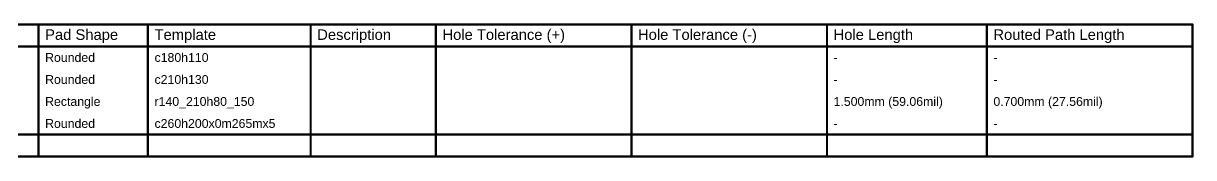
# Model space of a CAD drawing. Header units: inches. Extents: x 0 to 446, y -21 to 70.
# Drawn here: x 243 to 445.7, y 32.4 to 55.7 of the extents above; entities that cross this region are included whole.
import ezdxf

# ---------------------------------------------------------------- set-up
doc = ezdxf.new("R2010")
doc.units = ezdxf.units.IN
doc.layers.add('Drill Drawing', color=1, linetype='Continuous')
doc.styles.add('Arial', font='', dxfattribs={"height": 0.2})
doc.styles.get('Arial').set_extended_font_data('Arial')

msp = doc.modelspace()

# ---------------------------------------------------------------- linework, layer by layer
at = {"layer": 'Drill Drawing'}
for points in [[(105.94, 55.46, 0.381, 0.381, 0), (445.5, 55.46, 0.381, 0.381, 0)], [(245.63, 32.6, 0.381, 0.381, 0), (245.63, 55.46, 0.381, 0.381, 0)], [(264.57, 32.6, 0.381, 0.381, 0), (264.57, 55.46, 0.381, 0.381, 0)], [(292.76, 32.6, 0.381, 0.381, 0), (292.76, 55.46, 0.381, 0.381, 0)], [(314.44, 32.6, 0.381, 0.381, 0), (314.44, 55.46, 0.381, 0.381, 0)], [(348.32, 32.6, 0.381, 0.381, 0), (348.32, 55.46, 0.381, 0.381, 0)], [(382.19, 32.6, 0.381, 0.381, 0), (382.19, 55.46, 0.381, 0.381, 0)], [(409.87, 32.6, 0.381, 0.381, 0), (409.87, 55.46, 0.381, 0.381, 0)], [(445.5, 32.6, 0.381, 0.381, 0), (445.5, 55.46, 0.381, 0.381, 0)], [(105.94, 51.65, 0.381, 0.381, 0), (445.5, 51.65, 0.381, 0.381, 0)], [(105.94, 36.41, 0.381, 0.381, 0), (445.5, 36.41, 0.381, 0.381, 0)], [(105.94, 32.6, 0.381, 0.381, 0), (445.5, 32.6, 0.381, 0.381, 0)]]:
    msp.add_lwpolyline(points, format="xyseb", dxfattribs=at)
for points in [[(245.53, 55.46, 0.191, 0.191, 1), (245.73, 55.46, 0.191, 0.191, 1)], [(264.48, 55.46, 0.191, 0.191, 1), (264.67, 55.46, 0.191, 0.191, 1)], [(292.66, 55.46, 0.191, 0.191, 1), (292.85, 55.46, 0.191, 0.191, 1)], [(314.35, 55.46, 0.191, 0.191, 1), (314.54, 55.46, 0.191, 0.191, 1)], [(348.22, 55.46, 0.191, 0.191, 1), (348.41, 55.46, 0.191, 0.191, 1)], [(382.1, 55.46, 0.191, 0.191, 1), (382.29, 55.46, 0.191, 0.191, 1)], [(409.77, 55.46, 0.191, 0.191, 1), (409.97, 55.46, 0.191, 0.191, 1)], [(445.4, 55.46, 0.191, 0.191, 1), (445.59, 55.46, 0.191, 0.191, 1)], [(445.4, 55.46, 0.191, 0.191, 1), (445.59, 55.46, 0.191, 0.191, 1)], [(445.4, 51.65, 0.191, 0.191, 1), (445.59, 51.65, 0.191, 0.191, 1)], [(445.4, 36.41, 0.191, 0.191, 1), (445.59, 36.41, 0.191, 0.191, 1)], [(245.53, 32.6, 0.191, 0.191, 1), (245.73, 32.6, 0.191, 0.191, 1)], [(264.48, 32.6, 0.191, 0.191, 1), (264.67, 32.6, 0.191, 0.191, 1)], [(292.66, 32.6, 0.191, 0.191, 1), (292.85, 32.6, 0.191, 0.191, 1)], [(314.35, 32.6, 0.191, 0.191, 1), (314.54, 32.6, 0.191, 0.191, 1)], [(348.22, 32.6, 0.191, 0.191, 1), (348.41, 32.6, 0.191, 0.191, 1)], [(382.1, 32.6, 0.191, 0.191, 1), (382.29, 32.6, 0.191, 0.191, 1)], [(409.77, 32.6, 0.191, 0.191, 1), (409.97, 32.6, 0.191, 0.191, 1)], [(445.4, 32.6, 0.191, 0.191, 1), (445.59, 32.6, 0.191, 0.191, 1)], [(445.4, 32.6, 0.191, 0.191, 1), (445.59, 32.6, 0.191, 0.191, 1)]]:
    msp.add_lwpolyline(points, format="xyseb", close=True, dxfattribs=at)

# ---------------------------------------------------------------- texts
at = {"layer": 'Drill Drawing', "style": 'Arial'}
for s, height, p in [('Pad Shape', 1.829, (246.77, 52.8)), ('Template', 1.829, (265.72, 52.8)), ('Description', 1.8288, (293.9, 52.8)), ('Hole Tolerance (+)', 1.8288, (315.59, 52.8)), ('Hole Tolerance (-)', 1.8288, (349.46, 52.8)), ('Hole Length', 1.8288, (383.33, 52.8)), ('Routed Path Length', 1.8288, (411.01, 52.8)), ('Rounded', 1.524, (246.77, 48.99)), ('c180h110', 1.524, (265.72, 48.99)), ('-', 1.52, (383.33, 48.99)), ('-', 1.52, (411.01, 48.99)), ('Rounded', 1.524, (246.77, 45.18)), ('c210h130', 1.524, (265.72, 45.18)), ('-', 1.52, (383.33, 45.18)), ('-', 1.52, (411.01, 45.18)), ('Rectangle', 1.524, (246.77, 41.37)), ('r140_210h80_150', 1.524, (265.72, 41.37)), ('1.500mm (59.06mil)', 1.524, (383.33, 41.37)), ('0.700mm (27.56mil)', 1.524, (411.01, 41.37)), ('Rounded', 1.524, (246.77, 37.56)), ('c260h200x0m265mx5', 1.524, (265.72, 37.56)), ('-', 1.52, (383.33, 37.56)), ('-', 1.52, (411.01, 37.56))]:
    msp.add_text(s, height=height, dxfattribs=at).set_placement(p)

doc.saveas('drawing.dxf')
